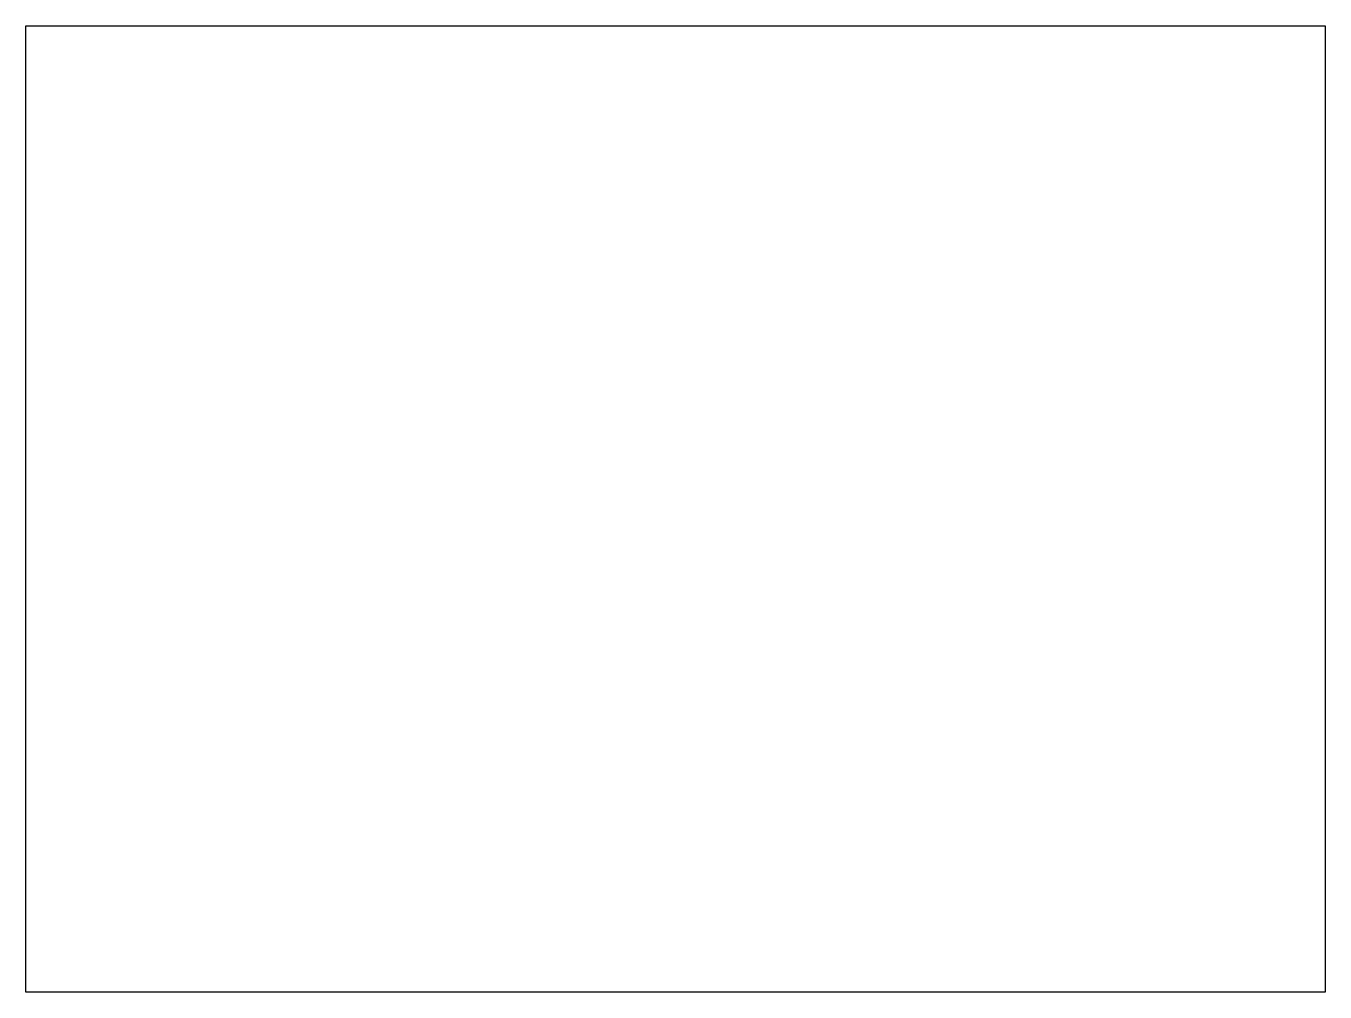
# Model space of a CAD drawing. Extents: x -592 to 1556, y -146 to 1452.
import ezdxf

# ---------------------------------------------------------------- set-up
doc = ezdxf.new("R2010")
doc.units = 0
doc.header["$MEASUREMENT"] = 0
doc.layers.add('Capa 1_U+00A0Imagen', color=7, linetype='Continuous')
picture_1 = doc.add_image_def('image1.png', size_in_pixel=(2148, 1598))

msp = doc.modelspace()

# ---------------------------------------------------------------- pictures from other files: only their frames are drawn
at = {"layer": 'Capa 1_U+00A0Imagen'}
image = msp.add_image(picture_1, insert=(-592.3, -145.9), size_in_units=(2148, 1598), dxfattribs=at)

doc.saveas('drawing.dxf')
